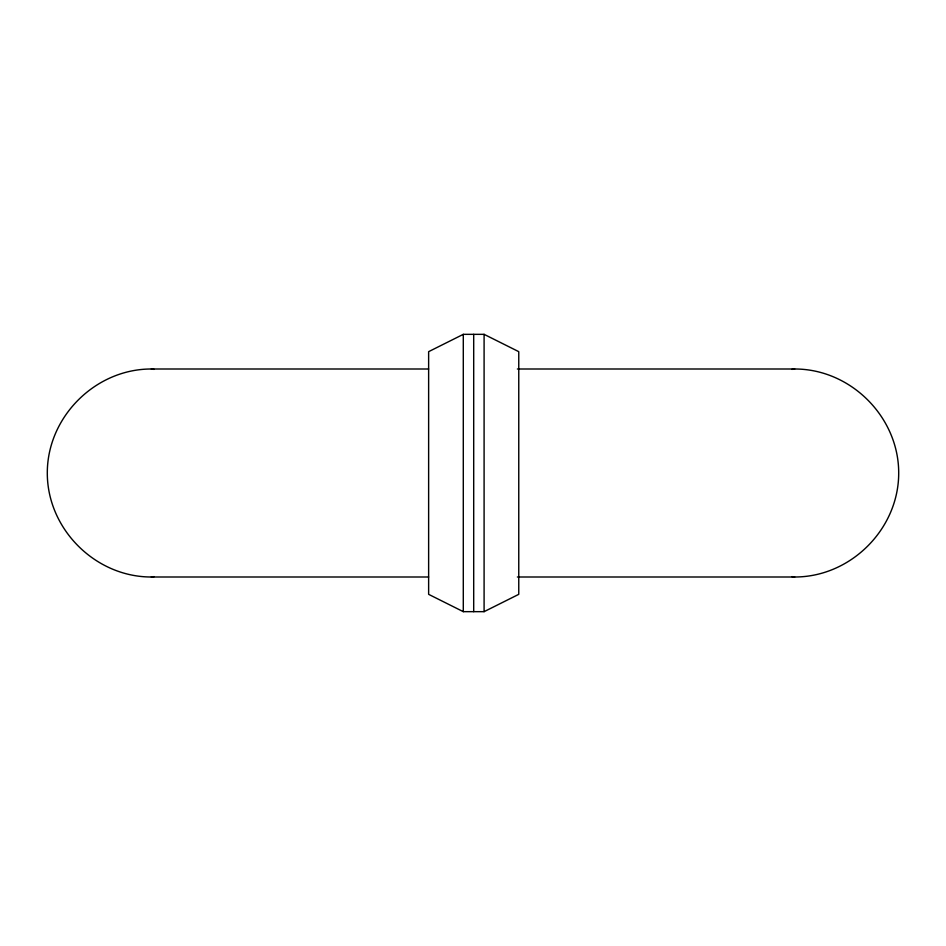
<?xml version="1.0" encoding="UTF-8"?>
<svg xmlns="http://www.w3.org/2000/svg" width="946" height="946" viewBox="0 0 946 946"><rect width="100%" height="100%" fill="white"/><g stroke="black" fill="none" stroke-linecap="round" stroke-linejoin="round"><path stroke-width="1.42" d="M463.292 334.34L428.633 351.664L428.633 594.336L463.292 611.66L484.092 611.66L518.763 594.336L518.763 351.664L484.092 334.34L463.292 334.34L463.292 611.66M428.633 368.999L151.301 368.999C95.286 368.928 47.229 416.985 47.3 473C47.229 529.015 95.286 577.072 151.301 577.001L428.633 577.001M791.873 369.378L794.699 368.999C850.714 368.928 898.771 416.985 898.7 473C898.771 529.015 850.714 577.072 794.699 577.001L517.367 577.001M151.301 577.001L154.127 576.622M517.367 368.999L794.699 368.999M151.301 368.999L154.127 369.378M791.873 576.622L794.699 577.001M484.092 334.34L484.092 611.66M473.698 334.34L473.698 611.66"/></g></svg>
